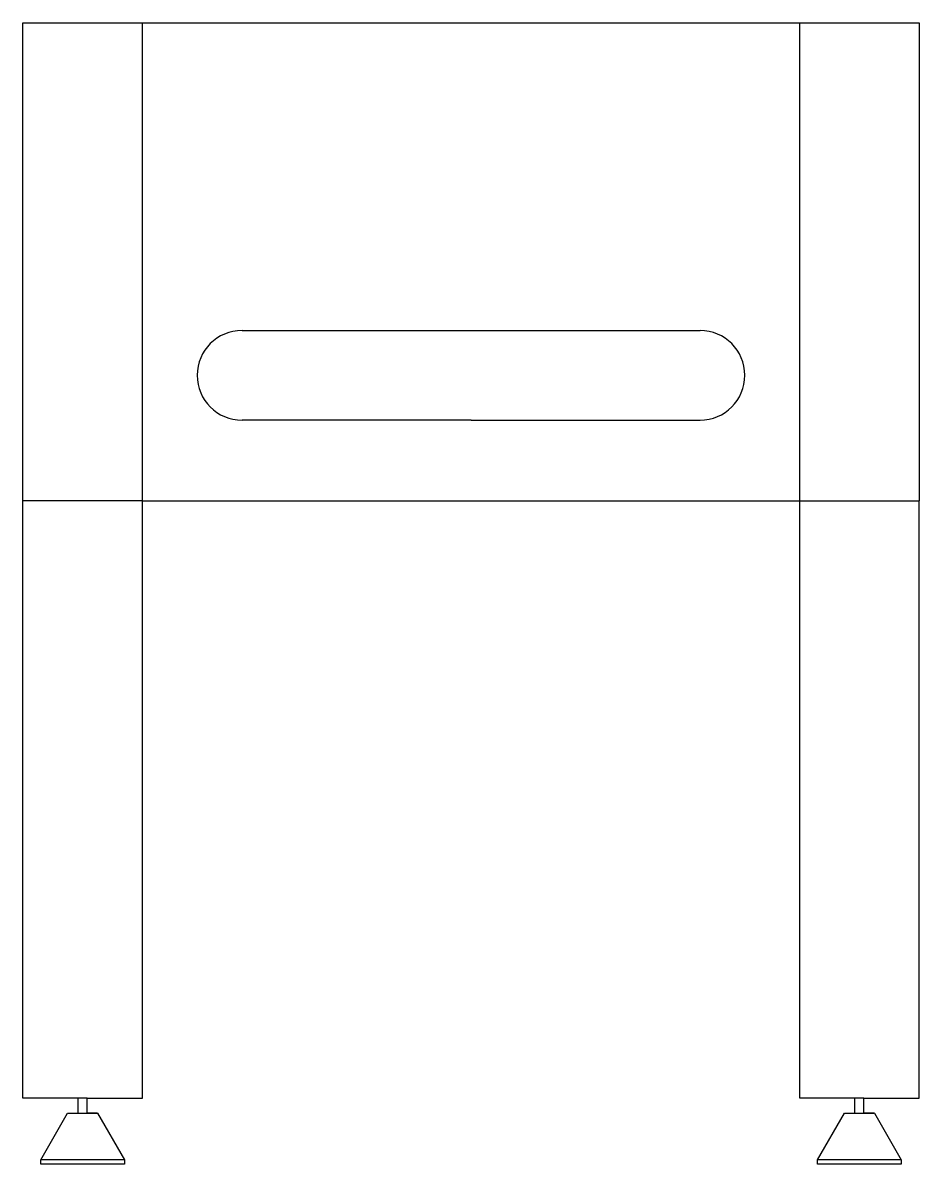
# Model space of a CAD drawing. Header units: centimetres. Extents: x 23.6 to 53.6, y 3.3 to 41.6.
import ezdxf

# ---------------------------------------------------------------- set-up
doc = ezdxf.new("R2010")
doc.units = ezdxf.units.CM
doc.header["$MEASUREMENT"] = 0
for name, color, linetype in [('MASA', 13, 'Continuous'), ('POARTA', 4, 'Continuous'), ('SUPORTI PICIOARE', 250, 'Continuous')]:
    doc.layers.add(name, color=color, linetype=linetype)

msp = doc.modelspace()

# ---------------------------------------------------------------- linework, layer by layer
at = {"layer": 'MASA'}
for p, q in [((23.551, 25.551), (23.551, 41.551)), ((23.551, 41.551), (53.551, 41.551)), ((27.551, 25.551), (27.551, 41.551)), ((49.551, 25.551), (49.551, 41.551)), ((53.551, 41.551), (53.551, 25.551)), ((23.551, 5.551), (23.551, 25.551)), ((27.551, 25.551), (23.551, 25.551)), ((27.551, 5.551), (27.551, 25.551)), ((27.551, 25.551), (49.551, 25.551)), ((49.551, 5.551), (49.551, 25.551)), ((49.551, 25.551), (53.551, 25.551)), ((53.551, 5.551), (53.551, 25.551)), ((25.401, 5.551), (23.551, 5.551)), ((25.701, 5.551), (25.401, 5.551)), ((25.701, 5.551), (27.551, 5.551)), ((51.401, 5.551), (49.551, 5.551)), ((51.701, 5.551), (51.401, 5.551)), ((51.701, 5.551), (53.551, 5.551))]:
    msp.add_line(p, q, dxfattribs=at)
at = {"layer": 'POARTA'}
for p, q in [((30.886, 31.251), (46.216, 31.251)), ((38.551, 28.251), (30.886, 28.251)), ((38.551, 28.251), (46.216, 28.251))]:
    msp.add_line(p, q, dxfattribs=at)
for centre, start, end in [((30.886, 29.751), 90, 270), ((46.216, 29.751), 270, 90)]:
    msp.add_arc(centre, 1.5, start, end, dxfattribs=at)
at = {"layer": 'SUPORTI PICIOARE'}
for p, q in [((25.401, 5.051), (25.401, 5.551)), ((25.701, 5.051), (25.701, 5.551)), ((51.401, 5.051), (51.401, 5.551)), ((51.701, 5.051), (51.701, 5.551)), ((24.151, 3.492), (25.051, 5.051)), ((25.051, 5.051), (26.051, 5.051)), ((25.051, 5.051), (25.401, 5.051)), ((26.051, 5.051), (25.701, 5.051)), ((26.051, 5.051), (26.951, 3.492)), ((50.151, 3.492), (51.051, 5.051)), ((51.051, 5.051), (52.051, 5.051)), ((51.051, 5.051), (51.401, 5.051)), ((52.051, 5.051), (51.701, 5.051)), ((52.051, 5.051), (52.951, 3.492)), ((24.151, 3.342), (24.151, 3.492)), ((26.951, 3.492), (24.151, 3.492)), ((26.951, 3.492), (26.951, 3.342)), ((50.151, 3.342), (50.151, 3.492)), ((52.951, 3.492), (50.151, 3.492)), ((52.951, 3.492), (52.951, 3.342)), ((26.951, 3.342), (24.151, 3.342)), ((52.951, 3.342), (50.151, 3.342))]:
    msp.add_line(p, q, dxfattribs=at)

doc.saveas('drawing.dxf')
